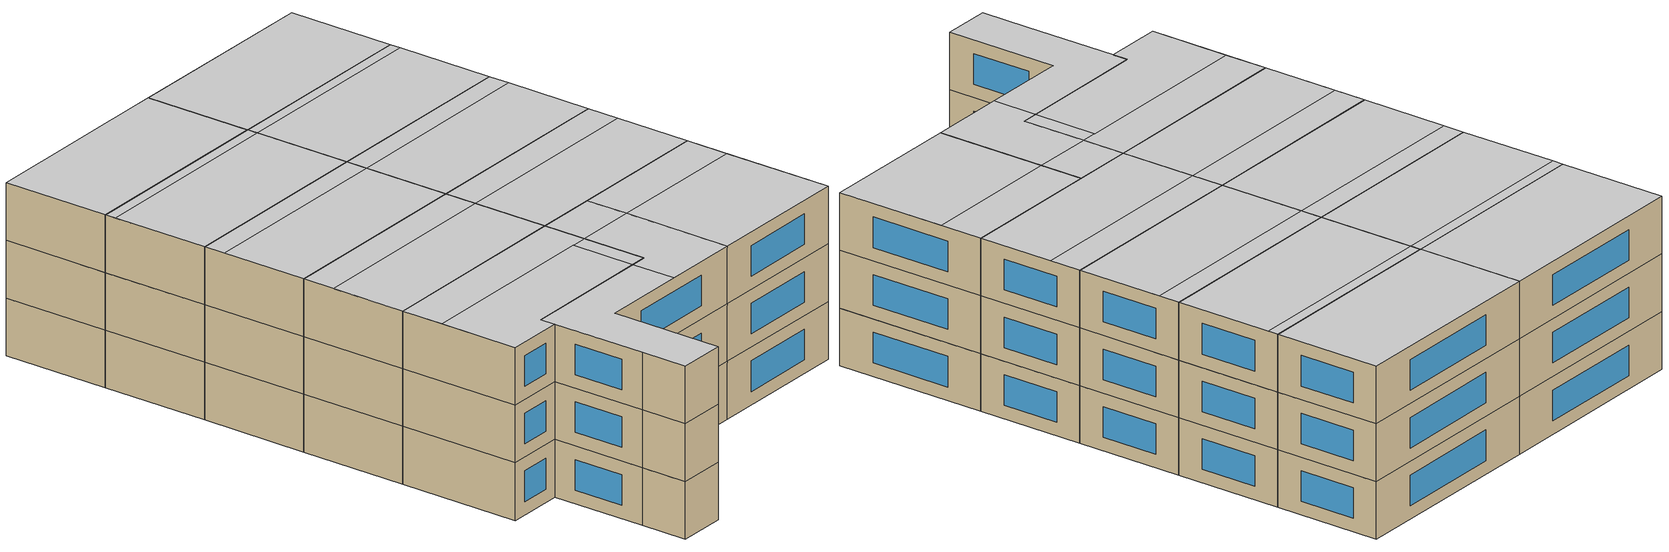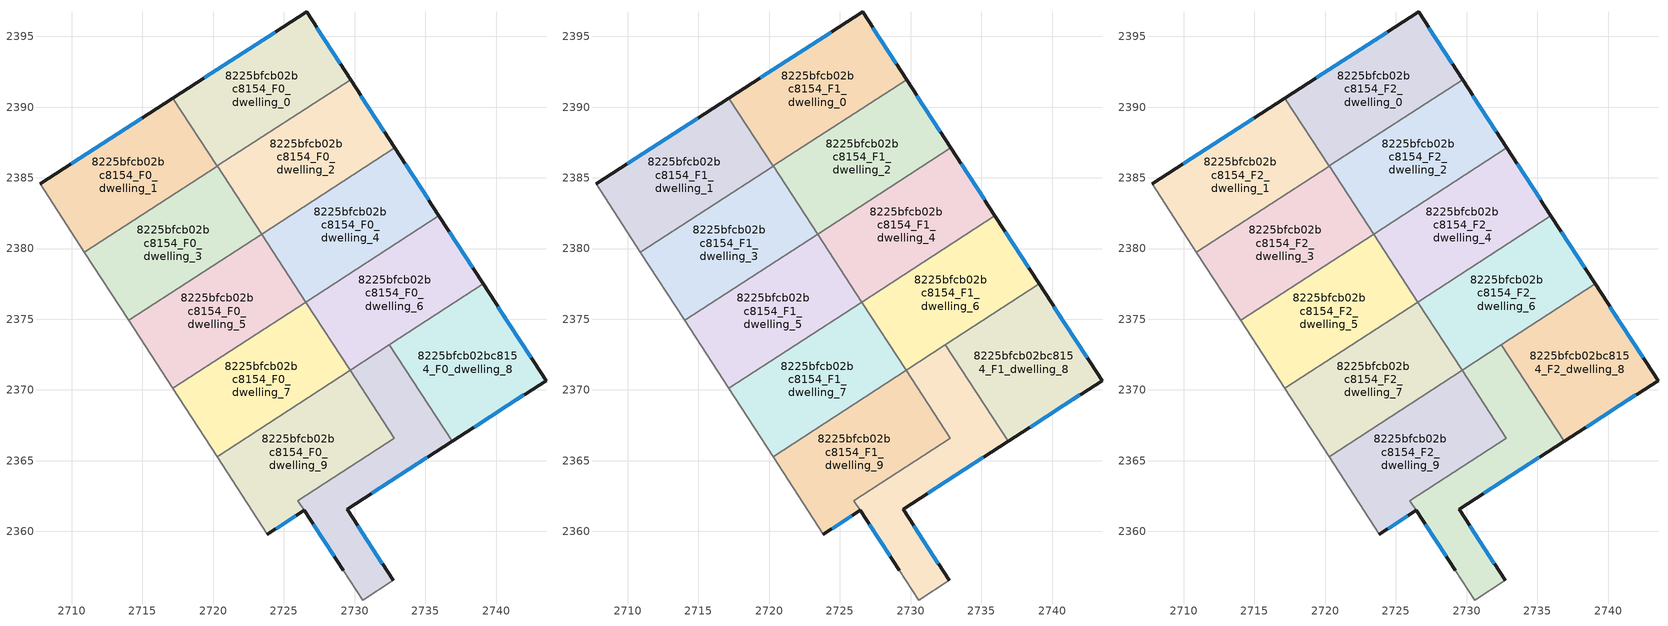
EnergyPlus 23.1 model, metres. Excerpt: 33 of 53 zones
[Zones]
8225bfcb02bc8154_F0_dwelling_0
 floor ground (EU_floor_Construction): 2726.6,2396.74 2729.71,2391.95 2720.28,2385.82 2717.16,2390.64 z0
 wall outside (EU_wall_Construction): 2729.71,2391.95 2726.6,2396.74 2717.16,2390.64 z0:3
 wall to 8225bfcb02bc8154_F0_dwelling_1 (EU_wall_Construction): 2717.16,2390.64 2720.28,2385.82 z0:3
 wall to 8225bfcb02bc8154_F0_dwelling_2 (EU_wall_Construction): 2720.3,2385.84 2729.71,2391.95 z0:3
 wall to 8225bfcb02bc8154_F0_dwelling_3 (EU_wall_Construction): 2720.28,2385.82 2720.3,2385.84 z0:3
 window (EU_Window_Construction): 2724.38,2395.3 2719.37,2392.07 / 2728.98,2393.07 2727.33,2395.61 z0.7:2.3
8225bfcb02bc8154_F0_dwelling_1
 floor ground (EU_floor_Construction): 2717.16,2390.64 2720.28,2385.82 2710.89,2379.73 2707.75,2384.57 z0
 wall outside (EU_wall_Construction): 2717.16,2390.64 2707.75,2384.57 z0:3
 wall adiabatic (EU_wall_Construction): 2707.75,2384.57 2710.89,2379.73 z0:3
 wall to 8225bfcb02bc8154_F0_dwelling_3 (EU_wall_Construction): 2710.89,2379.73 2720.28,2385.82 z0:3
 window (EU_Window_Construction): 2714.95,2389.21 2709.96,2385.99 z0.7:2.3
8225bfcb02bc8154_F0_dwelling_10
 floor ground (EU_floor_Construction): 2732.46,2373.21 2736.9,2366.38 2729.47,2361.58 2732.73,2356.54 2730.56,2355.14 2729.19,2357.25 2725.99,2362.17 2732.8,2366.58 2729.68,2371.4 z0
 wall outside (EU_wall_Construction): 2732.73,2356.54 2729.47,2361.58 2736.9,2366.38 / 2726.44,2361.49 2729.19,2357.25 z0:3
 wall to 8225bfcb02bc8154_F0_dwelling_9 (EU_wall_Construction): 2729.68,2371.4 2732.8,2366.58 2725.99,2362.17 2726.43,2361.49 z0:3
 wall to 8225bfcb02bc8154_F0_dwelling_8 (EU_wall_Construction): 2736.9,2366.38 2732.46,2373.21 z0:3
 wall adiabatic (EU_wall_Construction): 2729.19,2357.25 2730.56,2355.14 2732.73,2356.54 z0:3
 wall to 8225bfcb02bc8154_F0_dwelling_6 (EU_wall_Construction): 2732.46,2373.21 2729.68,2371.4 z0:3
 window (EU_Window_Construction): 2731.21,2362.71 2735.15,2365.25 / 2731.96,2357.73 2730.23,2360.4 / 2727.08,2360.49 2728.55,2358.25 z0.7:2.3
8225bfcb02bc8154_F0_dwelling_2
 floor ground (EU_floor_Construction): 2729.71,2391.95 2732.84,2387.13 2723.43,2381.03 2720.3,2385.84 z0
 wall outside (EU_wall_Construction): 2732.84,2387.13 2729.71,2391.95 z0:3
 wall to 8225bfcb02bc8154_F0_dwelling_4 (EU_wall_Construction): 2723.43,2381.03 2732.84,2387.13 z0:3
 wall to 8225bfcb02bc8154_F0_dwelling_3 (EU_wall_Construction): 2720.3,2385.84 2723.43,2381.03 z0:3
 window (EU_Window_Construction): 2732.1,2388.26 2730.45,2390.82 z0.7:2.3
8225bfcb02bc8154_F0_dwelling_3
 floor ground (EU_floor_Construction): 2720.3,2385.84 2723.43,2381.03 2714.02,2374.92 2710.89,2379.73 z0
 wall to 8225bfcb02bc8154_F0_dwelling_5 (EU_wall_Construction): 2714.02,2374.92 2723.43,2381.03 z0:3
 wall adiabatic (EU_wall_Construction): 2710.89,2379.73 2714.02,2374.92 z0:3
8225bfcb02bc8154_F0_dwelling_4
 floor ground (EU_floor_Construction): 2732.84,2387.13 2735.96,2382.32 2726.55,2376.21 2723.43,2381.03 z0
 wall outside (EU_wall_Construction): 2735.96,2382.32 2732.84,2387.13 z0:3
 wall to 8225bfcb02bc8154_F0_dwelling_6 (EU_wall_Construction): 2726.55,2376.21 2735.96,2382.32 z0:3
 wall to 8225bfcb02bc8154_F0_dwelling_5 (EU_wall_Construction): 2723.43,2381.03 2726.55,2376.21 z0:3
 window (EU_Window_Construction): 2735.23,2383.45 2733.57,2386 z0.7:2.3
8225bfcb02bc8154_F0_dwelling_5
 floor ground (EU_floor_Construction): 2723.43,2381.03 2726.55,2376.21 2717.14,2370.11 2714.02,2374.92 z0
 wall to 8225bfcb02bc8154_F0_dwelling_7 (EU_wall_Construction): 2717.14,2370.11 2726.55,2376.21 z0:3
 wall adiabatic (EU_wall_Construction): 2714.02,2374.92 2717.14,2370.11 z0:3
8225bfcb02bc8154_F0_dwelling_6
 floor ground (EU_floor_Construction): 2735.96,2382.32 2739.09,2377.5 2729.68,2371.4 2726.55,2376.21 z0
 wall outside (EU_wall_Construction): 2739.09,2377.5 2735.96,2382.32 z0:3
 wall to 8225bfcb02bc8154_F0_dwelling_7 (EU_wall_Construction): 2726.55,2376.21 2729.68,2371.4 z0:3
 wall to 8225bfcb02bc8154_F0_dwelling_8 (EU_wall_Construction): 2732.46,2373.21 2739.09,2377.5 z0:3
 window (EU_Window_Construction): 2738.35,2378.63 2736.69,2381.19 z0.7:2.3
8225bfcb02bc8154_F0_dwelling_7
 floor ground (EU_floor_Construction): 2726.55,2376.21 2729.68,2371.4 2720.27,2365.29 2717.14,2370.11 z0
 wall adiabatic (EU_wall_Construction): 2717.14,2370.11 2720.27,2365.29 z0:3
 wall to 8225bfcb02bc8154_F0_dwelling_9 (EU_wall_Construction): 2720.27,2365.29 2729.68,2371.4 z0:3
8225bfcb02bc8154_F0_dwelling_8
 floor ground (EU_floor_Construction): 2739.09,2377.5 2743.53,2370.65 2736.9,2366.38 2732.46,2373.21 z0
 wall outside (EU_wall_Construction): 2736.9,2366.38 2743.53,2370.65 2739.09,2377.5 z0:3
 window (EU_Window_Construction): 2738.45,2367.38 2741.97,2369.65 / 2742.49,2372.26 2740.13,2375.89 z0.7:2.3
8225bfcb02bc8154_F0_dwelling_9
 floor ground (EU_floor_Construction): 2729.68,2371.4 2732.8,2366.58 2725.99,2362.17 2726.43,2361.49 2723.83,2359.81 2720.27,2365.29 z0
 wall outside (EU_wall_Construction): 2723.83,2359.81 2726.43,2361.49 z0:3
 wall adiabatic (EU_wall_Construction): 2720.27,2365.29 2723.83,2359.81 z0:3
 window (EU_Window_Construction): 2724.44,2360.2 2725.82,2361.1 z0.7:2.3
8225bfcb02bc8154_F1_dwelling_0
 floor to 8225bfcb02bc8154_F0_dwelling_0 (EU_floor_Construction): 2726.6,2396.74 2729.71,2391.95 2720.28,2385.82 2717.16,2390.64 z3
 wall outside (EU_wall_Construction): 2729.71,2391.95 2726.6,2396.74 2717.16,2390.64 z3:6
 wall to 8225bfcb02bc8154_F1_dwelling_1 (EU_wall_Construction): 2717.16,2390.64 2720.28,2385.82 z3:6
 wall to 8225bfcb02bc8154_F1_dwelling_2 (EU_wall_Construction): 2720.3,2385.84 2729.71,2391.95 z3:6
 wall to 8225bfcb02bc8154_F1_dwelling_3 (EU_wall_Construction): 2720.28,2385.82 2720.3,2385.84 z3:6
 window (EU_Window_Construction): 2724.38,2395.3 2719.37,2392.07 / 2728.98,2393.07 2727.33,2395.61 z3.7:5.3
8225bfcb02bc8154_F1_dwelling_1
 floor to 8225bfcb02bc8154_F0_dwelling_1 (EU_floor_Construction): 2717.16,2390.64 2720.28,2385.82 2710.89,2379.73 2707.75,2384.57 z3
 wall outside (EU_wall_Construction): 2717.16,2390.64 2707.75,2384.57 z3:6
 wall adiabatic (EU_wall_Construction): 2707.75,2384.57 2710.89,2379.73 z3:6
 wall to 8225bfcb02bc8154_F1_dwelling_3 (EU_wall_Construction): 2710.89,2379.73 2720.28,2385.82 z3:6
 window (EU_Window_Construction): 2714.95,2389.21 2709.96,2385.99 z3.7:5.3
8225bfcb02bc8154_F1_dwelling_10
 floor to 8225bfcb02bc8154_F0_dwelling_10 (EU_floor_Construction): 2732.46,2373.21 2736.9,2366.38 2729.47,2361.58 2732.73,2356.54 2730.56,2355.14 2729.19,2357.25 2725.99,2362.17 2732.8,2366.58 2729.68,2371.4 z3
 wall outside (EU_wall_Construction): 2732.73,2356.54 2729.47,2361.58 2736.9,2366.38 / 2726.44,2361.49 2729.19,2357.25 z3:6
 wall to 8225bfcb02bc8154_F1_dwelling_9 (EU_wall_Construction): 2729.68,2371.4 2732.8,2366.58 2725.99,2362.17 2726.43,2361.49 z3:6
 wall to 8225bfcb02bc8154_F1_dwelling_8 (EU_wall_Construction): 2736.9,2366.38 2732.46,2373.21 z3:6
 wall adiabatic (EU_wall_Construction): 2729.19,2357.25 2730.56,2355.14 2732.73,2356.54 z3:6
 wall to 8225bfcb02bc8154_F1_dwelling_6 (EU_wall_Construction): 2732.46,2373.21 2729.68,2371.4 z3:6
 window (EU_Window_Construction): 2731.21,2362.71 2735.15,2365.25 / 2731.96,2357.73 2730.23,2360.4 / 2727.08,2360.49 2728.55,2358.25 z3.7:5.3
8225bfcb02bc8154_F1_dwelling_2
 floor to 8225bfcb02bc8154_F0_dwelling_2 (EU_floor_Construction): 2729.71,2391.95 2732.84,2387.13 2723.43,2381.03 2720.3,2385.84 z3
 wall outside (EU_wall_Construction): 2732.84,2387.13 2729.71,2391.95 z3:6
 wall to 8225bfcb02bc8154_F1_dwelling_4 (EU_wall_Construction): 2723.43,2381.03 2732.84,2387.13 z3:6
 wall to 8225bfcb02bc8154_F1_dwelling_3 (EU_wall_Construction): 2720.3,2385.84 2723.43,2381.03 z3:6
 window (EU_Window_Construction): 2732.1,2388.26 2730.45,2390.82 z3.7:5.3
8225bfcb02bc8154_F1_dwelling_3
 floor to 8225bfcb02bc8154_F0_dwelling_3 (EU_floor_Construction): 2720.3,2385.84 2723.43,2381.03 2714.02,2374.92 2710.89,2379.73 z3
 wall to 8225bfcb02bc8154_F1_dwelling_5 (EU_wall_Construction): 2714.02,2374.92 2723.43,2381.03 z3:6
 wall adiabatic (EU_wall_Construction): 2710.89,2379.73 2714.02,2374.92 z3:6
8225bfcb02bc8154_F1_dwelling_4
 floor to 8225bfcb02bc8154_F0_dwelling_4 (EU_floor_Construction): 2732.84,2387.13 2735.96,2382.32 2726.55,2376.21 2723.43,2381.03 z3
 wall outside (EU_wall_Construction): 2735.96,2382.32 2732.84,2387.13 z3:6
 wall to 8225bfcb02bc8154_F1_dwelling_6 (EU_wall_Construction): 2726.55,2376.21 2735.96,2382.32 z3:6
 wall to 8225bfcb02bc8154_F1_dwelling_5 (EU_wall_Construction): 2723.43,2381.03 2726.55,2376.21 z3:6
 window (EU_Window_Construction): 2735.23,2383.45 2733.57,2386 z3.7:5.3
8225bfcb02bc8154_F1_dwelling_5
 floor to 8225bfcb02bc8154_F0_dwelling_5 (EU_floor_Construction): 2723.43,2381.03 2726.55,2376.21 2717.14,2370.11 2714.02,2374.92 z3
 wall to 8225bfcb02bc8154_F1_dwelling_7 (EU_wall_Construction): 2717.14,2370.11 2726.55,2376.21 z3:6
 wall adiabatic (EU_wall_Construction): 2714.02,2374.92 2717.14,2370.11 z3:6
8225bfcb02bc8154_F1_dwelling_6
 floor to 8225bfcb02bc8154_F0_dwelling_6 (EU_floor_Construction): 2735.96,2382.32 2739.09,2377.5 2729.68,2371.4 2726.55,2376.21 z3
 wall outside (EU_wall_Construction): 2739.09,2377.5 2735.96,2382.32 z3:6
 wall to 8225bfcb02bc8154_F1_dwelling_7 (EU_wall_Construction): 2726.55,2376.21 2729.68,2371.4 z3:6
 wall to 8225bfcb02bc8154_F1_dwelling_8 (EU_wall_Construction): 2732.46,2373.21 2739.09,2377.5 z3:6
 window (EU_Window_Construction): 2738.35,2378.63 2736.69,2381.19 z3.7:5.3
8225bfcb02bc8154_F1_dwelling_7
 floor to 8225bfcb02bc8154_F0_dwelling_7 (EU_floor_Construction): 2726.55,2376.21 2729.68,2371.4 2720.27,2365.29 2717.14,2370.11 z3
 wall adiabatic (EU_wall_Construction): 2717.14,2370.11 2720.27,2365.29 z3:6
 wall to 8225bfcb02bc8154_F1_dwelling_9 (EU_wall_Construction): 2720.27,2365.29 2729.68,2371.4 z3:6
8225bfcb02bc8154_F1_dwelling_8
 floor to 8225bfcb02bc8154_F0_dwelling_8 (EU_floor_Construction): 2739.09,2377.5 2743.53,2370.65 2736.9,2366.38 2732.46,2373.21 z3
 wall outside (EU_wall_Construction): 2736.9,2366.38 2743.53,2370.65 2739.09,2377.5 z3:6
 window (EU_Window_Construction): 2738.45,2367.38 2741.97,2369.65 / 2742.49,2372.26 2740.13,2375.89 z3.7:5.3
8225bfcb02bc8154_F1_dwelling_9
 floor to 8225bfcb02bc8154_F0_dwelling_9 (EU_floor_Construction): 2729.68,2371.4 2732.8,2366.58 2725.99,2362.17 2726.43,2361.49 2723.83,2359.81 2720.27,2365.29 z3
 wall outside (EU_wall_Construction): 2723.83,2359.81 2726.43,2361.49 z3:6
 wall adiabatic (EU_wall_Construction): 2720.27,2365.29 2723.83,2359.81 z3:6
 window (EU_Window_Construction): 2724.44,2360.2 2725.82,2361.1 z3.7:5.3
8225bfcb02bc8154_F2_dwelling_0
 floor to 8225bfcb02bc8154_F1_dwelling_0 (EU_floor_Construction): 2726.6,2396.74 2729.71,2391.95 2720.28,2385.82 2717.16,2390.64 z6
 wall outside (EU_wall_Construction): 2729.71,2391.95 2726.6,2396.74 2717.16,2390.64 z6:9
 wall to 8225bfcb02bc8154_F2_dwelling_1 (EU_wall_Construction): 2717.16,2390.64 2720.28,2385.82 z6:9
 wall to 8225bfcb02bc8154_F2_dwelling_2 (EU_wall_Construction): 2720.3,2385.84 2729.71,2391.95 z6:9
 wall to 8225bfcb02bc8154_F2_dwelling_3 (EU_wall_Construction): 2720.28,2385.82 2720.3,2385.84 z6:9
 window (EU_Window_Construction): 2724.38,2395.3 2719.37,2392.07 / 2728.98,2393.07 2727.33,2395.61 z6.7:8.3
 ceiling to 8225bfcb02bc8154_F3_dwelling_0 (EU_floor_Construction): 2729.71,2391.95 2726.6,2396.74 2717.16,2390.64 2720.28,2385.83 z9
8225bfcb02bc8154_F2_dwelling_1
 floor to 8225bfcb02bc8154_F1_dwelling_1 (EU_floor_Construction): 2717.16,2390.64 2720.28,2385.82 2710.89,2379.73 2707.75,2384.57 z6
 wall outside (EU_wall_Construction): 2717.16,2390.64 2707.75,2384.57 z6:9
 wall adiabatic (EU_wall_Construction): 2707.75,2384.57 2710.89,2379.73 z6:9
 wall to 8225bfcb02bc8154_F2_dwelling_3 (EU_wall_Construction): 2710.89,2379.73 2720.28,2385.82 z6:9
 window (EU_Window_Construction): 2714.95,2389.21 2709.96,2385.99 z6.7:8.3
 ceiling to 8225bfcb02bc8154_F3_dwelling_1 (EU_floor_Construction): 2720.28,2385.82 2717.16,2390.64 2707.75,2384.57 2710.89,2379.73 z9
8225bfcb02bc8154_F2_dwelling_10
 floor to 8225bfcb02bc8154_F1_dwelling_10 (EU_floor_Construction): 2732.46,2373.21 2736.9,2366.38 2729.47,2361.58 2732.73,2356.54 2730.56,2355.14 2729.19,2357.25 2725.99,2362.17 2732.8,2366.58 2729.68,2371.4 z6
 wall outside (EU_wall_Construction): 2732.73,2356.54 2729.47,2361.58 2736.9,2366.38 / 2726.44,2361.49 2729.19,2357.25 z6:9
 wall to 8225bfcb02bc8154_F2_dwelling_9 (EU_wall_Construction): 2729.68,2371.4 2732.8,2366.58 2725.99,2362.17 2726.43,2361.49 z6:9
 wall to 8225bfcb02bc8154_F2_dwelling_8 (EU_wall_Construction): 2736.9,2366.38 2732.46,2373.21 z6:9
 wall adiabatic (EU_wall_Construction): 2729.19,2357.25 2730.56,2355.14 2732.73,2356.54 z6:9
 wall to 8225bfcb02bc8154_F2_dwelling_6 (EU_wall_Construction): 2732.46,2373.21 2729.68,2371.4 z6:9
 window (EU_Window_Construction): 2731.21,2362.71 2735.15,2365.25 / 2731.96,2357.73 2730.23,2360.4 / 2727.08,2360.49 2728.55,2358.25 z6.7:8.3
 ceiling to 8225bfcb02bc8154_F3_dwelling_9 (EU_floor_Construction): 2732.73,2356.54 2729.47,2361.58 2733.36,2364.1 2732.06,2366.1 2725.99,2362.17 2729.19,2357.25 2730.56,2355.14 z9
 ceiling to 8225bfcb02bc8154_F3_dwelling_8 (EU_floor_Construction): 2736.9,2366.38 2733.71,2371.28 2730.93,2369.47 2732.8,2366.58 2732.06,2366.1 2733.36,2364.1 z9
 ceiling adiabatic (EU_roof_Construction): 2733.71,2371.28 2732.46,2373.21 2729.68,2371.4 2730.93,2369.47 z9
8225bfcb02bc8154_F2_dwelling_2
 floor to 8225bfcb02bc8154_F1_dwelling_2 (EU_floor_Construction): 2729.71,2391.95 2732.84,2387.13 2723.43,2381.03 2720.3,2385.84 z6
 wall outside (EU_wall_Construction): 2732.84,2387.13 2729.71,2391.95 z6:9
 wall to 8225bfcb02bc8154_F2_dwelling_4 (EU_wall_Construction): 2723.43,2381.03 2732.84,2387.13 z6:9
 wall to 8225bfcb02bc8154_F2_dwelling_3 (EU_wall_Construction): 2720.3,2385.84 2723.43,2381.03 z6:9
 window (EU_Window_Construction): 2732.1,2388.26 2730.45,2390.82 z6.7:8.3
 ceiling to 8225bfcb02bc8154_F3_dwelling_2 (EU_floor_Construction): 2732.84,2387.13 2730.02,2391.46 2720.62,2385.36 2723.43,2381.03 z9
 ceiling to 8225bfcb02bc8154_F3_dwelling_0 (EU_floor_Construction): 2730.02,2391.46 2729.71,2391.95 2720.3,2385.84 2720.62,2385.36 z9
8225bfcb02bc8154_F2_dwelling_3
 floor to 8225bfcb02bc8154_F1_dwelling_3 (EU_floor_Construction): 2720.3,2385.84 2723.43,2381.03 2714.02,2374.92 2710.89,2379.73 z6
 wall to 8225bfcb02bc8154_F2_dwelling_5 (EU_wall_Construction): 2714.02,2374.92 2723.43,2381.03 z6:9
 wall adiabatic (EU_wall_Construction): 2710.89,2379.73 2714.02,2374.92 z6:9
 ceiling to 8225bfcb02bc8154_F3_dwelling_3 (EU_floor_Construction): 2723.43,2381.03 2720.61,2385.36 2711.21,2379.25 2714.02,2374.92 z9
 ceiling to 8225bfcb02bc8154_F3_dwelling_1 (EU_floor_Construction): 2720.59,2385.34 2720.28,2385.83 2710.89,2379.73 2711.21,2379.25 z9
 ceiling to 8225bfcb02bc8154_F3_dwelling_0 (EU_floor_Construction): 2720.62,2385.36 2720.3,2385.84 2720.28,2385.83 2720.59,2385.34 z9
8225bfcb02bc8154_F2_dwelling_4
 floor to 8225bfcb02bc8154_F1_dwelling_4 (EU_floor_Construction): 2732.84,2387.13 2735.96,2382.32 2726.55,2376.21 2723.43,2381.03 z6
 wall outside (EU_wall_Construction): 2735.96,2382.32 2732.84,2387.13 z6:9
 wall to 8225bfcb02bc8154_F2_dwelling_6 (EU_wall_Construction): 2726.55,2376.21 2735.96,2382.32 z6:9
 wall to 8225bfcb02bc8154_F2_dwelling_5 (EU_wall_Construction): 2723.43,2381.03 2726.55,2376.21 z6:9
 window (EU_Window_Construction): 2735.23,2383.45 2733.57,2386 z6.7:8.3
 ceiling to 8225bfcb02bc8154_F3_dwelling_4 (EU_floor_Construction): 2735.96,2382.32 2733.46,2386.17 2724.05,2380.06 2726.55,2376.21 z9
 ceiling to 8225bfcb02bc8154_F3_dwelling_2 (EU_floor_Construction): 2733.46,2386.17 2732.84,2387.13 2723.43,2381.03 2724.05,2380.06 z9
8225bfcb02bc8154_F2_dwelling_5
 floor to 8225bfcb02bc8154_F1_dwelling_5 (EU_floor_Construction): 2723.43,2381.03 2726.55,2376.21 2717.14,2370.11 2714.02,2374.92 z6
 wall to 8225bfcb02bc8154_F2_dwelling_7 (EU_wall_Construction): 2717.14,2370.11 2726.55,2376.21 z6:9
 wall adiabatic (EU_wall_Construction): 2714.02,2374.92 2717.14,2370.11 z6:9
 ceiling to 8225bfcb02bc8154_F3_dwelling_5 (EU_floor_Construction): 2726.55,2376.21 2724.05,2380.06 2714.64,2373.96 2717.14,2370.11 z9
 ceiling to 8225bfcb02bc8154_F3_dwelling_3 (EU_floor_Construction): 2724.05,2380.06 2723.43,2381.03 2714.02,2374.92 2714.64,2373.96 z9
8225bfcb02bc8154_F2_dwelling_6
 floor to 8225bfcb02bc8154_F1_dwelling_6 (EU_floor_Construction): 2735.96,2382.32 2739.09,2377.5 2729.68,2371.4 2726.55,2376.21 z6
 wall outside (EU_wall_Construction): 2739.09,2377.5 2735.96,2382.32 z6:9
 wall to 8225bfcb02bc8154_F2_dwelling_7 (EU_wall_Construction): 2726.55,2376.21 2729.68,2371.4 z6:9
 wall to 8225bfcb02bc8154_F2_dwelling_8 (EU_wall_Construction): 2732.46,2373.21 2739.09,2377.5 z6:9
 window (EU_Window_Construction): 2738.35,2378.63 2736.69,2381.19 z6.7:8.3
 ceiling to 8225bfcb02bc8154_F3_dwelling_6 (EU_floor_Construction): 2739.09,2377.5 2736.9,2380.87 2727.49,2374.77 2729.68,2371.4 z9
 ceiling to 8225bfcb02bc8154_F3_dwelling_4 (EU_floor_Construction): 2736.9,2380.87 2735.96,2382.32 2726.55,2376.21 2727.49,2374.77 z9
8225bfcb02bc8154_F2_dwelling_7
 floor to 8225bfcb02bc8154_F1_dwelling_7 (EU_floor_Construction): 2726.55,2376.21 2729.68,2371.4 2720.27,2365.29 2717.14,2370.11 z6
 wall adiabatic (EU_wall_Construction): 2717.14,2370.11 2720.27,2365.29 z6:9
 wall to 8225bfcb02bc8154_F2_dwelling_9 (EU_wall_Construction): 2720.27,2365.29 2729.68,2371.4 z6:9
 ceiling to 8225bfcb02bc8154_F3_dwelling_7 (EU_floor_Construction): 2729.68,2371.4 2727.49,2374.77 2718.08,2368.66 2720.27,2365.29 z9
 ceiling to 8225bfcb02bc8154_F3_dwelling_5 (EU_floor_Construction): 2727.49,2374.77 2726.55,2376.21 2717.14,2370.11 2718.08,2368.66 z9
8225bfcb02bc8154_F2_dwelling_8
 floor to 8225bfcb02bc8154_F1_dwelling_8 (EU_floor_Construction): 2739.09,2377.5 2743.53,2370.65 2736.9,2366.38 2732.46,2373.21 z6
 wall outside (EU_wall_Construction): 2736.9,2366.38 2743.53,2370.65 2739.09,2377.5 z6:9
 window (EU_Window_Construction): 2738.45,2367.38 2741.97,2369.65 / 2742.49,2372.26 2740.13,2375.89 z6.7:8.3
 ceiling to 8225bfcb02bc8154_F3_dwelling_8 (EU_floor_Construction): 2743.53,2370.65 2740.33,2375.58 2733.71,2371.28 2736.9,2366.38 z9
 ceiling adiabatic (EU_roof_Construction): 2740.33,2375.58 2739.09,2377.5 2732.46,2373.21 2733.71,2371.28 z9
8225bfcb02bc8154_F2_dwelling_9
 floor to 8225bfcb02bc8154_F1_dwelling_9 (EU_floor_Construction): 2729.68,2371.4 2732.8,2366.58 2725.99,2362.17 2726.43,2361.49 2723.83,2359.81 2720.27,2365.29 z6
 wall outside (EU_wall_Construction): 2723.83,2359.81 2726.43,2361.49 z6:9
 wall adiabatic (EU_wall_Construction): 2720.27,2365.29 2723.83,2359.81 z6:9
 window (EU_Window_Construction): 2724.44,2360.2 2725.82,2361.1 z6.7:8.3
 ceiling to 8225bfcb02bc8154_F3_dwelling_9 (EU_floor_Construction): 2726.43,2361.49 2725.99,2362.17 2732.06,2366.1 2730.18,2368.99 2721.52,2363.37 2723.83,2359.81 z9
 ceiling to 8225bfcb02bc8154_F3_dwelling_7 (EU_floor_Construction): 2730.93,2369.47 2729.68,2371.4 2720.27,2365.29 2721.52,2363.37 z9
 ceiling to 8225bfcb02bc8154_F3_dwelling_8 (EU_floor_Construction): 2732.8,2366.58 2730.93,2369.47 2730.19,2368.99 2732.06,2366.1 z9
[Building]
EU S2 Campaign: North Axis=0; Terrain=City; Solar Distribution=FullExterior
[Site:Location]
Budapest.Ferenc.Liszt.Intl.AP: Latitude=47.437; Longitude=19.256; Time Zone=1; Elevation=185
[SizingPeriod:WeatherFileDays]
AnnualSizingPeriod: Begin Month=1; Begin Day of Month=1; End Month=12; End Day of Month=31; Day of Week for Start Day=Monday; Use Weather File Daylight Saving Period=No; Use Weather File Rain and Snow Indicators=No
[MATERIAL]
EU_InternalMass_Material: Roughness=MediumRough; Thickness=0.1; Conductivity=1; Density=1800; Specific Heat=900; Thermal Absorptance=0.9; Solar Absorptance=0.7; Visible Absorptance=0.7
[MATERIAL:NOMASS] Roughness=MediumRough; Thermal Absorptance=0.9; Solar Absorptance=0.7; Visible Absorptance=0.7
Name | Thermal Resistance
EU_wall_NoMass | 0.832559
EU_roof_NoMass | 1.39638
EU_floor_NoMass | 0.872794
[WINDOWMATERIAL:SIMPLEGLAZINGSYSTEM]
EU_Window_SimpleGlazing: UFactor=2.79869; Solar Heat Gain Coefficient=0.75; Visible Transmittance=0.75
[CONSTRUCTION]
EU_wall_Construction: EU_wall_NoMass
EU_roof_Construction: EU_roof_NoMass
EU_floor_Construction: EU_floor_NoMass
EU_Window_Construction: EU_Window_SimpleGlazing
EU_InternalMass_Construction: EU_InternalMass_Material
[ZONE] Type=1; Multiplier=1; Ceiling Height=autocalculate; Floor Area=autocalculate; Part of Total Floor Area=Yes
Name | Volume
8225bfcb02bc8154_F0_dwelling_0; 8225bfcb02bc8154_F1_dwelling_0; 8225bfcb02bc8154_F2_dwelling_0 | 193.125
8225bfcb02bc8154_F0_dwelling_1; 8225bfcb02bc8154_F1_dwelling_1; 8225bfcb02bc8154_F2_dwelling_1 | 193.124
8225bfcb02bc8154_F0_dwelling_10; 8225bfcb02bc8154_F1_dwelling_10; 8225bfcb02bc8154_F2_dwelling_10 | 185.646
8225bfcb02bc8154_F0_dwelling_2; 8225bfcb02bc8154_F1_dwelling_2; 8225bfcb02bc8154_F2_dwelling_2; 8225bfcb02bc8154_F0_dwelling_3; 8225bfcb02bc8154_F1_dwelling_3; 8225bfcb02bc8154_F2_dwelling_3 | 193.119
8225bfcb02bc8154_F0_dwelling_4; 8225bfcb02bc8154_F1_dwelling_4; 8225bfcb02bc8154_F2_dwelling_4 | 193.103
8225bfcb02bc8154_F0_dwelling_5; 8225bfcb02bc8154_F1_dwelling_5; 8225bfcb02bc8154_F2_dwelling_5 | 193.086
8225bfcb02bc8154_F0_dwelling_6; 8225bfcb02bc8154_F1_dwelling_6; 8225bfcb02bc8154_F2_dwelling_6 | 193.142
8225bfcb02bc8154_F0_dwelling_7; 8225bfcb02bc8154_F1_dwelling_7; 8225bfcb02bc8154_F2_dwelling_7 | 193.126
8225bfcb02bc8154_F0_dwelling_8; 8225bfcb02bc8154_F1_dwelling_8; 8225bfcb02bc8154_F2_dwelling_8 | 193.106
8225bfcb02bc8154_F0_dwelling_9; 8225bfcb02bc8154_F1_dwelling_9; 8225bfcb02bc8154_F2_dwelling_9 | 200.577
[INTERNALMASS] Construction=EU_InternalMass_Construction
Name | Zone or ZoneList | Surface Area
8225bfcb02bc8154_F0_dwelling_0_EU_InternalMass | 8225bfcb02bc8154_F0_dwelling_0 | 64.3758
8225bfcb02bc8154_F0_dwelling_1_EU_InternalMass | 8225bfcb02bc8154_F0_dwelling_1 | 64.3736
8225bfcb02bc8154_F0_dwelling_2_EU_InternalMass | 8225bfcb02bc8154_F0_dwelling_2 | 64.3732
8225bfcb02bc8154_F0_dwelling_3_EU_InternalMass | 8225bfcb02bc8154_F0_dwelling_3 | 64.3723
8225bfcb02bc8154_F0_dwelling_4_EU_InternalMass | 8225bfcb02bc8154_F0_dwelling_4 | 64.3653
8225bfcb02bc8154_F0_dwelling_5_EU_InternalMass | 8225bfcb02bc8154_F0_dwelling_5 | 64.368
8225bfcb02bc8154_F0_dwelling_6_EU_InternalMass | 8225bfcb02bc8154_F0_dwelling_6 | 64.3757
8225bfcb02bc8154_F0_dwelling_7_EU_InternalMass | 8225bfcb02bc8154_F0_dwelling_7 | 64.3745
8225bfcb02bc8154_F0_dwelling_8_EU_InternalMass | 8225bfcb02bc8154_F0_dwelling_8 | 64.3687
8225bfcb02bc8154_F0_dwelling_9_EU_InternalMass | 8225bfcb02bc8154_F0_dwelling_9 | 66.8591
8225bfcb02bc8154_F0_dwelling_10_EU_InternalMass | 8225bfcb02bc8154_F0_dwelling_10 | 61.8828
8225bfcb02bc8154_F1_dwelling_0_EU_InternalMass | 8225bfcb02bc8154_F1_dwelling_0 | 64.3758
8225bfcb02bc8154_F1_dwelling_1_EU_InternalMass | 8225bfcb02bc8154_F1_dwelling_1 | 64.3736
8225bfcb02bc8154_F1_dwelling_2_EU_InternalMass | 8225bfcb02bc8154_F1_dwelling_2 | 64.3732
8225bfcb02bc8154_F1_dwelling_3_EU_InternalMass | 8225bfcb02bc8154_F1_dwelling_3 | 64.3723
8225bfcb02bc8154_F1_dwelling_4_EU_InternalMass | 8225bfcb02bc8154_F1_dwelling_4 | 64.3653
8225bfcb02bc8154_F1_dwelling_5_EU_InternalMass | 8225bfcb02bc8154_F1_dwelling_5 | 64.368
8225bfcb02bc8154_F1_dwelling_6_EU_InternalMass | 8225bfcb02bc8154_F1_dwelling_6 | 64.3757
8225bfcb02bc8154_F1_dwelling_7_EU_InternalMass | 8225bfcb02bc8154_F1_dwelling_7 | 64.3745
8225bfcb02bc8154_F1_dwelling_8_EU_InternalMass | 8225bfcb02bc8154_F1_dwelling_8 | 64.3687
8225bfcb02bc8154_F1_dwelling_9_EU_InternalMass | 8225bfcb02bc8154_F1_dwelling_9 | 66.8591
8225bfcb02bc8154_F1_dwelling_10_EU_InternalMass | 8225bfcb02bc8154_F1_dwelling_10 | 61.8828
8225bfcb02bc8154_F2_dwelling_0_EU_InternalMass | 8225bfcb02bc8154_F2_dwelling_0 | 64.3758
8225bfcb02bc8154_F2_dwelling_1_EU_InternalMass | 8225bfcb02bc8154_F2_dwelling_1 | 64.3736
8225bfcb02bc8154_F2_dwelling_2_EU_InternalMass | 8225bfcb02bc8154_F2_dwelling_2 | 64.3732
8225bfcb02bc8154_F2_dwelling_3_EU_InternalMass | 8225bfcb02bc8154_F2_dwelling_3 | 64.3723
8225bfcb02bc8154_F2_dwelling_4_EU_InternalMass | 8225bfcb02bc8154_F2_dwelling_4 | 64.3653
8225bfcb02bc8154_F2_dwelling_5_EU_InternalMass | 8225bfcb02bc8154_F2_dwelling_5 | 64.368
8225bfcb02bc8154_F2_dwelling_6_EU_InternalMass | 8225bfcb02bc8154_F2_dwelling_6 | 64.3757
8225bfcb02bc8154_F2_dwelling_7_EU_InternalMass | 8225bfcb02bc8154_F2_dwelling_7 | 64.3745
8225bfcb02bc8154_F2_dwelling_8_EU_InternalMass | 8225bfcb02bc8154_F2_dwelling_8 | 64.3687
8225bfcb02bc8154_F2_dwelling_9_EU_InternalMass | 8225bfcb02bc8154_F2_dwelling_9 | 66.8591
8225bfcb02bc8154_F2_dwelling_10_EU_InternalMass | 8225bfcb02bc8154_F2_dwelling_10 | 61.8828
[OTHEREQUIPMENT] Fuel Type=Electricity; Design Level Calculation Method=Watts/Area; Power per Zone Floor Area=1; Fraction Latent=0; Fraction Radiant=0; Fraction Lost=0; Carbon Dioxide Generation Rate=0; EndUse Subcategory=EU_Step8_InternalGains
Name | Zone or ZoneList or Space or SpaceList | Schedule
EU_Step8_InternalGain_8225bfcb02bc8154_F0_dwelling_0_f000 | 8225bfcb02bc8154_F0_dwelling_0 | EU_Step8_GainSchedule_8225bfcb02bc8154_F0_dwelling_0_f000
EU_Step8_InternalGain_8225bfcb02bc8154_F0_dwelling_1_f000 | 8225bfcb02bc8154_F0_dwelling_1 | EU_Step8_GainSchedule_8225bfcb02bc8154_F0_dwelling_1_f000
EU_Step8_InternalGain_8225bfcb02bc8154_F0_dwelling_2_f000 | 8225bfcb02bc8154_F0_dwelling_2 | EU_Step8_GainSchedule_8225bfcb02bc8154_F0_dwelling_2_f000
EU_Step8_InternalGain_8225bfcb02bc8154_F0_dwelling_3_f000 | 8225bfcb02bc8154_F0_dwelling_3 | EU_Step8_GainSchedule_8225bfcb02bc8154_F0_dwelling_3_f000
EU_Step8_InternalGain_8225bfcb02bc8154_F0_dwelling_4_f000 | 8225bfcb02bc8154_F0_dwelling_4 | EU_Step8_GainSchedule_8225bfcb02bc8154_F0_dwelling_4_f000
EU_Step8_InternalGain_8225bfcb02bc8154_F0_dwelling_5_f000 | 8225bfcb02bc8154_F0_dwelling_5 | EU_Step8_GainSchedule_8225bfcb02bc8154_F0_dwelling_5_f000
EU_Step8_InternalGain_8225bfcb02bc8154_F0_dwelling_6_f000 | 8225bfcb02bc8154_F0_dwelling_6 | EU_Step8_GainSchedule_8225bfcb02bc8154_F0_dwelling_6_f000
EU_Step8_InternalGain_8225bfcb02bc8154_F0_dwelling_7_f000 | 8225bfcb02bc8154_F0_dwelling_7 | EU_Step8_GainSchedule_8225bfcb02bc8154_F0_dwelling_7_f000
EU_Step8_InternalGain_8225bfcb02bc8154_F0_dwelling_8_f000 | 8225bfcb02bc8154_F0_dwelling_8 | EU_Step8_GainSchedule_8225bfcb02bc8154_F0_dwelling_8_f000
EU_Step8_InternalGain_8225bfcb02bc8154_F0_dwelling_9_f000 | 8225bfcb02bc8154_F0_dwelling_9 | EU_Step8_GainSchedule_8225bfcb02bc8154_F0_dwelling_9_f000
EU_Step8_InternalGain_8225bfcb02bc8154_F0_dwelling_10_f000 | 8225bfcb02bc8154_F0_dwelling_10 | EU_Step8_GainSchedule_8225bfcb02bc8154_F0_dwelling_10_f000
EU_Step8_InternalGain_8225bfcb02bc8154_F1_dwelling_0_f000 | 8225bfcb02bc8154_F1_dwelling_0 | EU_Step8_GainSchedule_8225bfcb02bc8154_F1_dwelling_0_f000
EU_Step8_InternalGain_8225bfcb02bc8154_F1_dwelling_1_f000 | 8225bfcb02bc8154_F1_dwelling_1 | EU_Step8_GainSchedule_8225bfcb02bc8154_F1_dwelling_1_f000
EU_Step8_InternalGain_8225bfcb02bc8154_F1_dwelling_2_f000 | 8225bfcb02bc8154_F1_dwelling_2 | EU_Step8_GainSchedule_8225bfcb02bc8154_F1_dwelling_2_f000
EU_Step8_InternalGain_8225bfcb02bc8154_F1_dwelling_3_f000 | 8225bfcb02bc8154_F1_dwelling_3 | EU_Step8_GainSchedule_8225bfcb02bc8154_F1_dwelling_3_f000
EU_Step8_InternalGain_8225bfcb02bc8154_F1_dwelling_4_f000 | 8225bfcb02bc8154_F1_dwelling_4 | EU_Step8_GainSchedule_8225bfcb02bc8154_F1_dwelling_4_f000
EU_Step8_InternalGain_8225bfcb02bc8154_F1_dwelling_5_f000 | 8225bfcb02bc8154_F1_dwelling_5 | EU_Step8_GainSchedule_8225bfcb02bc8154_F1_dwelling_5_f000
EU_Step8_InternalGain_8225bfcb02bc8154_F1_dwelling_6_f000 | 8225bfcb02bc8154_F1_dwelling_6 | EU_Step8_GainSchedule_8225bfcb02bc8154_F1_dwelling_6_f000
EU_Step8_InternalGain_8225bfcb02bc8154_F1_dwelling_7_f000 | 8225bfcb02bc8154_F1_dwelling_7 | EU_Step8_GainSchedule_8225bfcb02bc8154_F1_dwelling_7_f000
EU_Step8_InternalGain_8225bfcb02bc8154_F1_dwelling_8_f000 | 8225bfcb02bc8154_F1_dwelling_8 | EU_Step8_GainSchedule_8225bfcb02bc8154_F1_dwelling_8_f000
EU_Step8_InternalGain_8225bfcb02bc8154_F1_dwelling_9_f000 | 8225bfcb02bc8154_F1_dwelling_9 | EU_Step8_GainSchedule_8225bfcb02bc8154_F1_dwelling_9_f000
EU_Step8_InternalGain_8225bfcb02bc8154_F1_dwelling_10_f000 | 8225bfcb02bc8154_F1_dwelling_10 | EU_Step8_GainSchedule_8225bfcb02bc8154_F1_dwelling_10_f000
EU_Step8_InternalGain_8225bfcb02bc8154_F2_dwelling_0_f000 | 8225bfcb02bc8154_F2_dwelling_0 | EU_Step8_GainSchedule_8225bfcb02bc8154_F2_dwelling_0_f000
EU_Step8_InternalGain_8225bfcb02bc8154_F2_dwelling_1_f000 | 8225bfcb02bc8154_F2_dwelling_1 | EU_Step8_GainSchedule_8225bfcb02bc8154_F2_dwelling_1_f000
EU_Step8_InternalGain_8225bfcb02bc8154_F2_dwelling_2_f000 | 8225bfcb02bc8154_F2_dwelling_2 | EU_Step8_GainSchedule_8225bfcb02bc8154_F2_dwelling_2_f000
EU_Step8_InternalGain_8225bfcb02bc8154_F2_dwelling_3_f000 | 8225bfcb02bc8154_F2_dwelling_3 | EU_Step8_GainSchedule_8225bfcb02bc8154_F2_dwelling_3_f000
EU_Step8_InternalGain_8225bfcb02bc8154_F2_dwelling_4_f000 | 8225bfcb02bc8154_F2_dwelling_4 | EU_Step8_GainSchedule_8225bfcb02bc8154_F2_dwelling_4_f000
EU_Step8_InternalGain_8225bfcb02bc8154_F2_dwelling_5_f000 | 8225bfcb02bc8154_F2_dwelling_5 | EU_Step8_GainSchedule_8225bfcb02bc8154_F2_dwelling_5_f000
EU_Step8_InternalGain_8225bfcb02bc8154_F2_dwelling_6_f000 | 8225bfcb02bc8154_F2_dwelling_6 | EU_Step8_GainSchedule_8225bfcb02bc8154_F2_dwelling_6_f000
EU_Step8_InternalGain_8225bfcb02bc8154_F2_dwelling_7_f000 | 8225bfcb02bc8154_F2_dwelling_7 | EU_Step8_GainSchedule_8225bfcb02bc8154_F2_dwelling_7_f000
EU_Step8_InternalGain_8225bfcb02bc8154_F2_dwelling_8_f000 | 8225bfcb02bc8154_F2_dwelling_8 | EU_Step8_GainSchedule_8225bfcb02bc8154_F2_dwelling_8_f000
EU_Step8_InternalGain_8225bfcb02bc8154_F2_dwelling_9_f000 | 8225bfcb02bc8154_F2_dwelling_9 | EU_Step8_GainSchedule_8225bfcb02bc8154_F2_dwelling_9_f000
EU_Step8_InternalGain_8225bfcb02bc8154_F2_dwelling_10_f000 | 8225bfcb02bc8154_F2_dwelling_10 | EU_Step8_GainSchedule_8225bfcb02bc8154_F2_dwelling_10_f000
[ZONEVENTILATION:DESIGNFLOWRATE] Schedule=EU_AlwaysOn; Design Flow Rate Calculation Method=AirChanges/Hour; Air Changes per Hour=0.475469; Ventilation Type=Natural; Fan Pressure Rise=0; Fan Total Efficiency=1; Constant Term Coefficient=1; Temperature Term Coefficient=0; Velocity Term Coefficient=0; Velocity Squared Term Coefficient=0; Minimum Indoor Temperature=-100; Maximum Indoor Temperature=100; Delta Temperature=-100; Minimum Outdoor Temperature=-100; Maximum Outdoor Temperature=100; Maximum Wind Speed=40
Name | Zone or ZoneList or Space or SpaceList
EU_ConstantAir_8225bfcb02bc8154_F0_dwelling_0 | 8225bfcb02bc8154_F0_dwelling_0
EU_ConstantAir_8225bfcb02bc8154_F0_dwelling_1 | 8225bfcb02bc8154_F0_dwelling_1
EU_ConstantAir_8225bfcb02bc8154_F0_dwelling_2 | 8225bfcb02bc8154_F0_dwelling_2
EU_ConstantAir_8225bfcb02bc8154_F0_dwelling_3 | 8225bfcb02bc8154_F0_dwelling_3
EU_ConstantAir_8225bfcb02bc8154_F0_dwelling_4 | 8225bfcb02bc8154_F0_dwelling_4
EU_ConstantAir_8225bfcb02bc8154_F0_dwelling_5 | 8225bfcb02bc8154_F0_dwelling_5
EU_ConstantAir_8225bfcb02bc8154_F0_dwelling_6 | 8225bfcb02bc8154_F0_dwelling_6
EU_ConstantAir_8225bfcb02bc8154_F0_dwelling_7 | 8225bfcb02bc8154_F0_dwelling_7
EU_ConstantAir_8225bfcb02bc8154_F0_dwelling_8 | 8225bfcb02bc8154_F0_dwelling_8
EU_ConstantAir_8225bfcb02bc8154_F0_dwelling_9 | 8225bfcb02bc8154_F0_dwelling_9
EU_ConstantAir_8225bfcb02bc8154_F0_dwelling_10 | 8225bfcb02bc8154_F0_dwelling_10
EU_ConstantAir_8225bfcb02bc8154_F1_dwelling_0 | 8225bfcb02bc8154_F1_dwelling_0
EU_ConstantAir_8225bfcb02bc8154_F1_dwelling_1 | 8225bfcb02bc8154_F1_dwelling_1
EU_ConstantAir_8225bfcb02bc8154_F1_dwelling_2 | 8225bfcb02bc8154_F1_dwelling_2
EU_ConstantAir_8225bfcb02bc8154_F1_dwelling_3 | 8225bfcb02bc8154_F1_dwelling_3
EU_ConstantAir_8225bfcb02bc8154_F1_dwelling_4 | 8225bfcb02bc8154_F1_dwelling_4
EU_ConstantAir_8225bfcb02bc8154_F1_dwelling_5 | 8225bfcb02bc8154_F1_dwelling_5
EU_ConstantAir_8225bfcb02bc8154_F1_dwelling_6 | 8225bfcb02bc8154_F1_dwelling_6
EU_ConstantAir_8225bfcb02bc8154_F1_dwelling_7 | 8225bfcb02bc8154_F1_dwelling_7
EU_ConstantAir_8225bfcb02bc8154_F1_dwelling_8 | 8225bfcb02bc8154_F1_dwelling_8
EU_ConstantAir_8225bfcb02bc8154_F1_dwelling_9 | 8225bfcb02bc8154_F1_dwelling_9
EU_ConstantAir_8225bfcb02bc8154_F1_dwelling_10 | 8225bfcb02bc8154_F1_dwelling_10
EU_ConstantAir_8225bfcb02bc8154_F2_dwelling_0 | 8225bfcb02bc8154_F2_dwelling_0
EU_ConstantAir_8225bfcb02bc8154_F2_dwelling_1 | 8225bfcb02bc8154_F2_dwelling_1
EU_ConstantAir_8225bfcb02bc8154_F2_dwelling_2 | 8225bfcb02bc8154_F2_dwelling_2
EU_ConstantAir_8225bfcb02bc8154_F2_dwelling_3 | 8225bfcb02bc8154_F2_dwelling_3
EU_ConstantAir_8225bfcb02bc8154_F2_dwelling_4 | 8225bfcb02bc8154_F2_dwelling_4
EU_ConstantAir_8225bfcb02bc8154_F2_dwelling_5 | 8225bfcb02bc8154_F2_dwelling_5
EU_ConstantAir_8225bfcb02bc8154_F2_dwelling_6 | 8225bfcb02bc8154_F2_dwelling_6
EU_ConstantAir_8225bfcb02bc8154_F2_dwelling_7 | 8225bfcb02bc8154_F2_dwelling_7
EU_ConstantAir_8225bfcb02bc8154_F2_dwelling_8 | 8225bfcb02bc8154_F2_dwelling_8
EU_ConstantAir_8225bfcb02bc8154_F2_dwelling_9 | 8225bfcb02bc8154_F2_dwelling_9
EU_ConstantAir_8225bfcb02bc8154_F2_dwelling_10 | 8225bfcb02bc8154_F2_dwelling_10
[HVACTEMPLATE:THERMOSTAT] Constant Heating Setpoint=20; Constant Cooling Setpoint=50
EU_HeatOnly_8225bfcb02bc8154_F0_dwelling_0; EU_HeatOnly_8225bfcb02bc8154_F0_dwelling_1; EU_HeatOnly_8225bfcb02bc8154_F0_dwelling_2; EU_HeatOnly_8225bfcb02bc8154_F0_dwelling_3; EU_HeatOnly_8225bfcb02bc8154_F0_dwelling_4; EU_HeatOnly_8225bfcb02bc8154_F0_dwelling_5; EU_HeatOnly_8225bfcb02bc8154_F0_dwelling_6; EU_HeatOnly_8225bfcb02bc8154_F0_dwelling_7; EU_HeatOnly_8225bfcb02bc8154_F0_dwelling_8; EU_HeatOnly_8225bfcb02bc8154_F0_dwelling_9; EU_HeatOnly_8225bfcb02bc8154_F0_dwelling_10; EU_HeatOnly_8225bfcb02bc8154_F1_dwelling_0; EU_HeatOnly_8225bfcb02bc8154_F1_dwelling_1; EU_HeatOnly_8225bfcb02bc8154_F1_dwelling_2; EU_HeatOnly_8225bfcb02bc8154_F1_dwelling_3; EU_HeatOnly_8225bfcb02bc8154_F1_dwelling_4; EU_HeatOnly_8225bfcb02bc8154_F1_dwelling_5; EU_HeatOnly_8225bfcb02bc8154_F1_dwelling_6; EU_HeatOnly_8225bfcb02bc8154_F1_dwelling_7; EU_HeatOnly_8225bfcb02bc8154_F1_dwelling_8; EU_HeatOnly_8225bfcb02bc8154_F1_dwelling_9; EU_HeatOnly_8225bfcb02bc8154_F1_dwelling_10; EU_HeatOnly_8225bfcb02bc8154_F2_dwelling_0; EU_HeatOnly_8225bfcb02bc8154_F2_dwelling_1; EU_HeatOnly_8225bfcb02bc8154_F2_dwelling_2; EU_HeatOnly_8225bfcb02bc8154_F2_dwelling_3; EU_HeatOnly_8225bfcb02bc8154_F2_dwelling_4; EU_HeatOnly_8225bfcb02bc8154_F2_dwelling_5; EU_HeatOnly_8225bfcb02bc8154_F2_dwelling_6; EU_HeatOnly_8225bfcb02bc8154_F2_dwelling_7; EU_HeatOnly_8225bfcb02bc8154_F2_dwelling_8; EU_HeatOnly_8225bfcb02bc8154_F2_dwelling_9; EU_HeatOnly_8225bfcb02bc8154_F2_dwelling_10; EU_HeatOnly_8225bfcb02bc8154_F3_dwelling_0; EU_HeatOnly_8225bfcb02bc8154_F3_dwelling_1; EU_HeatOnly_8225bfcb02bc8154_F3_dwelling_2; EU_HeatOnly_8225bfcb02bc8154_F3_dwelling_3; EU_HeatOnly_8225bfcb02bc8154_F3_dwelling_4; EU_HeatOnly_8225bfcb02bc8154_F3_dwelling_5; EU_HeatOnly_8225bfcb02bc8154_F3_dwelling_6; EU_HeatOnly_8225bfcb02bc8154_F3_dwelling_7; EU_HeatOnly_8225bfcb02bc8154_F3_dwelling_8; EU_HeatOnly_8225bfcb02bc8154_F3_dwelling_9; EU_HeatOnly_8225bfcb02bc8154_F4_dwelling_0; EU_HeatOnly_8225bfcb02bc8154_F4_dwelling_1; EU_HeatOnly_8225bfcb02bc8154_F4_dwelling_2; EU_HeatOnly_8225bfcb02bc8154_F4_dwelling_3; EU_HeatOnly_8225bfcb02bc8154_F4_dwelling_4; EU_HeatOnly_8225bfcb02bc8154_F4_dwelling_5; EU_HeatOnly_8225bfcb02bc8154_F4_dwelling_6
[HVACTEMPLATE:ZONE:IDEALLOADSAIRSYSTEM] System Availability Schedule=EU_AlwaysOn; Maximum Heating Supply Air Temperature=50; Minimum Cooling Supply Air Temperature=13; Maximum Heating Supply Air Humidity Ratio=0.0156; Minimum Cooling Supply Air Humidity Ratio=0.0077; Heating Limit=NoLimit; Cooling Limit=NoLimit; Heating Availability Schedule=EU_AlwaysOn; Cooling Availability Schedule=EU_CoolingOff; Dehumidification Control Type=ConstantSensibleHeatRatio; Cooling Sensible Heat Ratio=0.7; Dehumidification Setpoint=60; Humidification Control Type=None; Humidification Setpoint=30; Outdoor Air Method=None; Outdoor Air Flow Rate per Person=0.00944; Outdoor Air Flow Rate per Zone Floor Area=0; Outdoor Air Flow Rate per Zone=0; Demand Controlled Ventilation Type=None; Outdoor Air Economizer Type=NoEconomizer; Heat Recovery Type=None; Sensible Heat Recovery Effectiveness=0.7; Latent Heat Recovery Effectiveness=0.65
Name | Template Thermostat
8225bfcb02bc8154_F0_dwelling_0 | EU_HeatOnly_8225bfcb02bc8154_F0_dwelling_0
8225bfcb02bc8154_F0_dwelling_1 | EU_HeatOnly_8225bfcb02bc8154_F0_dwelling_1
8225bfcb02bc8154_F0_dwelling_2 | EU_HeatOnly_8225bfcb02bc8154_F0_dwelling_2
8225bfcb02bc8154_F0_dwelling_3 | EU_HeatOnly_8225bfcb02bc8154_F0_dwelling_3
8225bfcb02bc8154_F0_dwelling_4 | EU_HeatOnly_8225bfcb02bc8154_F0_dwelling_4
8225bfcb02bc8154_F0_dwelling_5 | EU_HeatOnly_8225bfcb02bc8154_F0_dwelling_5
8225bfcb02bc8154_F0_dwelling_6 | EU_HeatOnly_8225bfcb02bc8154_F0_dwelling_6
8225bfcb02bc8154_F0_dwelling_7 | EU_HeatOnly_8225bfcb02bc8154_F0_dwelling_7
8225bfcb02bc8154_F0_dwelling_8 | EU_HeatOnly_8225bfcb02bc8154_F0_dwelling_8
8225bfcb02bc8154_F0_dwelling_9 | EU_HeatOnly_8225bfcb02bc8154_F0_dwelling_9
8225bfcb02bc8154_F0_dwelling_10 | EU_HeatOnly_8225bfcb02bc8154_F0_dwelling_10
8225bfcb02bc8154_F1_dwelling_0 | EU_HeatOnly_8225bfcb02bc8154_F1_dwelling_0
8225bfcb02bc8154_F1_dwelling_1 | EU_HeatOnly_8225bfcb02bc8154_F1_dwelling_1
8225bfcb02bc8154_F1_dwelling_2 | EU_HeatOnly_8225bfcb02bc8154_F1_dwelling_2
8225bfcb02bc8154_F1_dwelling_3 | EU_HeatOnly_8225bfcb02bc8154_F1_dwelling_3
8225bfcb02bc8154_F1_dwelling_4 | EU_HeatOnly_8225bfcb02bc8154_F1_dwelling_4
8225bfcb02bc8154_F1_dwelling_5 | EU_HeatOnly_8225bfcb02bc8154_F1_dwelling_5
8225bfcb02bc8154_F1_dwelling_6 | EU_HeatOnly_8225bfcb02bc8154_F1_dwelling_6
8225bfcb02bc8154_F1_dwelling_7 | EU_HeatOnly_8225bfcb02bc8154_F1_dwelling_7
8225bfcb02bc8154_F1_dwelling_8 | EU_HeatOnly_8225bfcb02bc8154_F1_dwelling_8
8225bfcb02bc8154_F1_dwelling_9 | EU_HeatOnly_8225bfcb02bc8154_F1_dwelling_9
8225bfcb02bc8154_F1_dwelling_10 | EU_HeatOnly_8225bfcb02bc8154_F1_dwelling_10
8225bfcb02bc8154_F2_dwelling_0 | EU_HeatOnly_8225bfcb02bc8154_F2_dwelling_0
8225bfcb02bc8154_F2_dwelling_1 | EU_HeatOnly_8225bfcb02bc8154_F2_dwelling_1
8225bfcb02bc8154_F2_dwelling_2 | EU_HeatOnly_8225bfcb02bc8154_F2_dwelling_2
8225bfcb02bc8154_F2_dwelling_3 | EU_HeatOnly_8225bfcb02bc8154_F2_dwelling_3
8225bfcb02bc8154_F2_dwelling_4 | EU_HeatOnly_8225bfcb02bc8154_F2_dwelling_4
8225bfcb02bc8154_F2_dwelling_5 | EU_HeatOnly_8225bfcb02bc8154_F2_dwelling_5
8225bfcb02bc8154_F2_dwelling_6 | EU_HeatOnly_8225bfcb02bc8154_F2_dwelling_6
8225bfcb02bc8154_F2_dwelling_7 | EU_HeatOnly_8225bfcb02bc8154_F2_dwelling_7
8225bfcb02bc8154_F2_dwelling_8 | EU_HeatOnly_8225bfcb02bc8154_F2_dwelling_8
8225bfcb02bc8154_F2_dwelling_9 | EU_HeatOnly_8225bfcb02bc8154_F2_dwelling_9
8225bfcb02bc8154_F2_dwelling_10 | EU_HeatOnly_8225bfcb02bc8154_F2_dwelling_10
[SIZING:ZONE] Zone Cooling Design Supply Air Temperature Input Method=SupplyAirTemperature; Zone Cooling Design Supply Air Temperature=13; Zone Heating Design Supply Air Temperature Input Method=SupplyAirTemperature; Zone Heating Design Supply Air Temperature=50; Zone Cooling Design Supply Air Humidity Ratio=0.008; Zone Heating Design Supply Air Humidity Ratio=0.008; Cooling Design Air Flow Method=DesignDay; Cooling Design Air Flow Rate=0; Cooling Minimum Air Flow per Zone Floor Area=0.000762; Cooling Minimum Air Flow=0; Cooling Minimum Air Flow Fraction=0.2; Heating Design Air Flow Method=DesignDay; Heating Design Air Flow Rate=0; Heating Maximum Air Flow per Zone Floor Area=0.002032; Heating Maximum Air Flow=0.141576; Heating Maximum Air Flow Fraction=0.3; Account for Dedicated Outdoor Air System=No; Dedicated Outdoor Air System Control Strategy=NeutralSupplyAir; Dedicated Outdoor Air Low Setpoint Temperature for Design=autosize; Dedicated Outdoor Air High Setpoint Temperature for Design=autosize; Zone Load Sizing Method=Sensible Load Only No Latent Load; Zone Latent Cooling Design Supply Air Humidity Ratio Input Method=HumidityRatioDifference; Zone Cooling Design Supply Air Humidity Ratio Difference=0.005; Zone Latent Heating Design Supply Air Humidity Ratio Input Method=HumidityRatioDifference; Zone Humidification Design Supply Air Humidity Ratio Difference=0.005
8225bfcb02bc8154_F0_dwelling_0; 8225bfcb02bc8154_F0_dwelling_1; 8225bfcb02bc8154_F0_dwelling_2; 8225bfcb02bc8154_F0_dwelling_3; 8225bfcb02bc8154_F0_dwelling_4; 8225bfcb02bc8154_F0_dwelling_5; 8225bfcb02bc8154_F0_dwelling_6; 8225bfcb02bc8154_F0_dwelling_7; 8225bfcb02bc8154_F0_dwelling_8; 8225bfcb02bc8154_F0_dwelling_9; 8225bfcb02bc8154_F0_dwelling_10; 8225bfcb02bc8154_F1_dwelling_0; 8225bfcb02bc8154_F1_dwelling_1; 8225bfcb02bc8154_F1_dwelling_2; 8225bfcb02bc8154_F1_dwelling_3; 8225bfcb02bc8154_F1_dwelling_4; 8225bfcb02bc8154_F1_dwelling_5; 8225bfcb02bc8154_F1_dwelling_6; 8225bfcb02bc8154_F1_dwelling_7; 8225bfcb02bc8154_F1_dwelling_8; 8225bfcb02bc8154_F1_dwelling_9; 8225bfcb02bc8154_F1_dwelling_10; 8225bfcb02bc8154_F2_dwelling_0; 8225bfcb02bc8154_F2_dwelling_1; 8225bfcb02bc8154_F2_dwelling_2; 8225bfcb02bc8154_F2_dwelling_3; 8225bfcb02bc8154_F2_dwelling_4; 8225bfcb02bc8154_F2_dwelling_5; 8225bfcb02bc8154_F2_dwelling_6; 8225bfcb02bc8154_F2_dwelling_7; 8225bfcb02bc8154_F2_dwelling_8; 8225bfcb02bc8154_F2_dwelling_9; 8225bfcb02bc8154_F2_dwelling_10
[SCHEDULE:CONSTANT]
Name | Hourly Value
EU_AlwaysOn | 1
EU_CoolingOff | 0
[SCHEDULE:FILE] Column Number=1; Rows to Skip at Top=0; Number of Hours of Data=8760; Column Separator=Comma; Interpolate to Timestep=No; Minutes per Item=60; Adjust Schedule for Daylight Savings=Yes
Name | File
EU_Step8_GainSchedule_8225bfcb02bc8154_F0_dwelling_0_f000 | ../../schedules/8225bfcb02bc8154/8225bfcb02bc8154_F0_dwelling_0_f000_gain.csv
EU_Step8_GainSchedule_8225bfcb02bc8154_F0_dwelling_1_f000 | ../../schedules/8225bfcb02bc8154/8225bfcb02bc8154_F0_dwelling_1_f000_gain.csv
EU_Step8_GainSchedule_8225bfcb02bc8154_F0_dwelling_2_f000 | ../../schedules/8225bfcb02bc8154/8225bfcb02bc8154_F0_dwelling_2_f000_gain.csv
EU_Step8_GainSchedule_8225bfcb02bc8154_F0_dwelling_3_f000 | ../../schedules/8225bfcb02bc8154/8225bfcb02bc8154_F0_dwelling_3_f000_gain.csv
EU_Step8_GainSchedule_8225bfcb02bc8154_F0_dwelling_4_f000 | ../../schedules/8225bfcb02bc8154/8225bfcb02bc8154_F0_dwelling_4_f000_gain.csv
EU_Step8_GainSchedule_8225bfcb02bc8154_F0_dwelling_5_f000 | ../../schedules/8225bfcb02bc8154/8225bfcb02bc8154_F0_dwelling_5_f000_gain.csv
EU_Step8_GainSchedule_8225bfcb02bc8154_F0_dwelling_6_f000 | ../../schedules/8225bfcb02bc8154/8225bfcb02bc8154_F0_dwelling_6_f000_gain.csv
EU_Step8_GainSchedule_8225bfcb02bc8154_F0_dwelling_7_f000 | ../../schedules/8225bfcb02bc8154/8225bfcb02bc8154_F0_dwelling_7_f000_gain.csv
EU_Step8_GainSchedule_8225bfcb02bc8154_F0_dwelling_8_f000 | ../../schedules/8225bfcb02bc8154/8225bfcb02bc8154_F0_dwelling_8_f000_gain.csv
EU_Step8_GainSchedule_8225bfcb02bc8154_F0_dwelling_9_f000 | ../../schedules/8225bfcb02bc8154/8225bfcb02bc8154_F0_dwelling_9_f000_gain.csv
EU_Step8_GainSchedule_8225bfcb02bc8154_F0_dwelling_10_f000 | ../../schedules/8225bfcb02bc8154/8225bfcb02bc8154_F0_dwelling_10_f000_gain.csv
EU_Step8_GainSchedule_8225bfcb02bc8154_F1_dwelling_0_f000 | ../../schedules/8225bfcb02bc8154/8225bfcb02bc8154_F1_dwelling_0_f000_gain.csv
EU_Step8_GainSchedule_8225bfcb02bc8154_F1_dwelling_1_f000 | ../../schedules/8225bfcb02bc8154/8225bfcb02bc8154_F1_dwelling_1_f000_gain.csv
EU_Step8_GainSchedule_8225bfcb02bc8154_F1_dwelling_2_f000 | ../../schedules/8225bfcb02bc8154/8225bfcb02bc8154_F1_dwelling_2_f000_gain.csv
EU_Step8_GainSchedule_8225bfcb02bc8154_F1_dwelling_3_f000 | ../../schedules/8225bfcb02bc8154/8225bfcb02bc8154_F1_dwelling_3_f000_gain.csv
EU_Step8_GainSchedule_8225bfcb02bc8154_F1_dwelling_4_f000 | ../../schedules/8225bfcb02bc8154/8225bfcb02bc8154_F1_dwelling_4_f000_gain.csv
EU_Step8_GainSchedule_8225bfcb02bc8154_F1_dwelling_5_f000 | ../../schedules/8225bfcb02bc8154/8225bfcb02bc8154_F1_dwelling_5_f000_gain.csv
EU_Step8_GainSchedule_8225bfcb02bc8154_F1_dwelling_6_f000 | ../../schedules/8225bfcb02bc8154/8225bfcb02bc8154_F1_dwelling_6_f000_gain.csv
EU_Step8_GainSchedule_8225bfcb02bc8154_F1_dwelling_7_f000 | ../../schedules/8225bfcb02bc8154/8225bfcb02bc8154_F1_dwelling_7_f000_gain.csv
EU_Step8_GainSchedule_8225bfcb02bc8154_F1_dwelling_8_f000 | ../../schedules/8225bfcb02bc8154/8225bfcb02bc8154_F1_dwelling_8_f000_gain.csv
EU_Step8_GainSchedule_8225bfcb02bc8154_F1_dwelling_9_f000 | ../../schedules/8225bfcb02bc8154/8225bfcb02bc8154_F1_dwelling_9_f000_gain.csv
EU_Step8_GainSchedule_8225bfcb02bc8154_F1_dwelling_10_f000 | ../../schedules/8225bfcb02bc8154/8225bfcb02bc8154_F1_dwelling_10_f000_gain.csv
EU_Step8_GainSchedule_8225bfcb02bc8154_F2_dwelling_0_f000 | ../../schedules/8225bfcb02bc8154/8225bfcb02bc8154_F2_dwelling_0_f000_gain.csv
EU_Step8_GainSchedule_8225bfcb02bc8154_F2_dwelling_1_f000 | ../../schedules/8225bfcb02bc8154/8225bfcb02bc8154_F2_dwelling_1_f000_gain.csv
EU_Step8_GainSchedule_8225bfcb02bc8154_F2_dwelling_2_f000 | ../../schedules/8225bfcb02bc8154/8225bfcb02bc8154_F2_dwelling_2_f000_gain.csv
EU_Step8_GainSchedule_8225bfcb02bc8154_F2_dwelling_3_f000 | ../../schedules/8225bfcb02bc8154/8225bfcb02bc8154_F2_dwelling_3_f000_gain.csv
EU_Step8_GainSchedule_8225bfcb02bc8154_F2_dwelling_4_f000 | ../../schedules/8225bfcb02bc8154/8225bfcb02bc8154_F2_dwelling_4_f000_gain.csv
EU_Step8_GainSchedule_8225bfcb02bc8154_F2_dwelling_5_f000 | ../../schedules/8225bfcb02bc8154/8225bfcb02bc8154_F2_dwelling_5_f000_gain.csv
EU_Step8_GainSchedule_8225bfcb02bc8154_F2_dwelling_6_f000 | ../../schedules/8225bfcb02bc8154/8225bfcb02bc8154_F2_dwelling_6_f000_gain.csv
EU_Step8_GainSchedule_8225bfcb02bc8154_F2_dwelling_7_f000 | ../../schedules/8225bfcb02bc8154/8225bfcb02bc8154_F2_dwelling_7_f000_gain.csv
EU_Step8_GainSchedule_8225bfcb02bc8154_F2_dwelling_8_f000 | ../../schedules/8225bfcb02bc8154/8225bfcb02bc8154_F2_dwelling_8_f000_gain.csv
EU_Step8_GainSchedule_8225bfcb02bc8154_F2_dwelling_9_f000 | ../../schedules/8225bfcb02bc8154/8225bfcb02bc8154_F2_dwelling_9_f000_gain.csv
EU_Step8_GainSchedule_8225bfcb02bc8154_F2_dwelling_10_f000 | ../../schedules/8225bfcb02bc8154/8225bfcb02bc8154_F2_dwelling_10_f000_gain.csv
